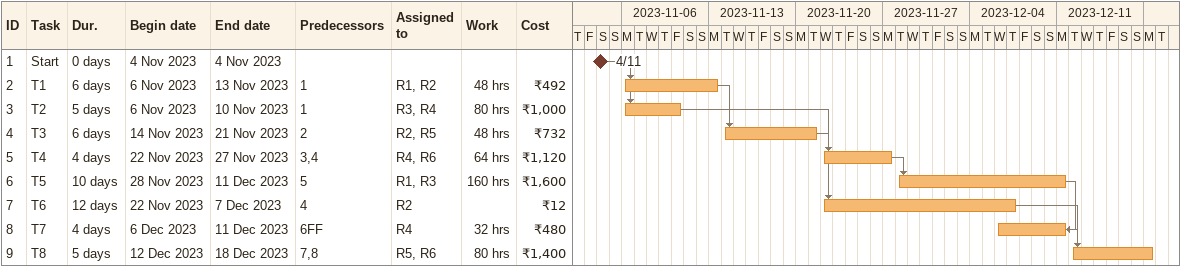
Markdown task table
| ID | Task | Duration | Start | Finish | Predecessors | Resources | Work (h) | Cost (₹) |
|---|---|---|---|---|---|---|---|---|
| 1 | Start | 0d | 2023-11-04 | 2023-11-04 |  |  |  |  |
| 2 | T1 | 6d | 2023-11-06 | 2023-11-13 | 1 | R1, R2 | 48 | 492 |
| 3 | T2 | 5d | 2023-11-06 | 2023-11-10 | 1 | R3, R4 | 80 | 1000 |
| 4 | T3 | 6d | 2023-11-14 | 2023-11-21 | 2 | R2, R5 | 48 | 732 |
| 5 | T4 | 4d | 2023-11-22 | 2023-11-27 | 3, 4 | R4, R6 | 64 | 1120 |
| 6 | T5 | 10d | 2023-11-28 | 2023-12-11 | 5 | R1, R3 | 160 | 1600 |
| 7 | T6 | 12d | 2023-11-22 | 2023-12-07 | 4 | R2 |  | 12 |
| 8 | T7 | 4d | 2023-12-06 | 2023-12-11 | 6FF | R4 | 32 | 480 |
| 9 | T8 | 5d | 2023-12-12 | 2023-12-18 | 7, 8 | R5, R6 | 80 | 1400 |
